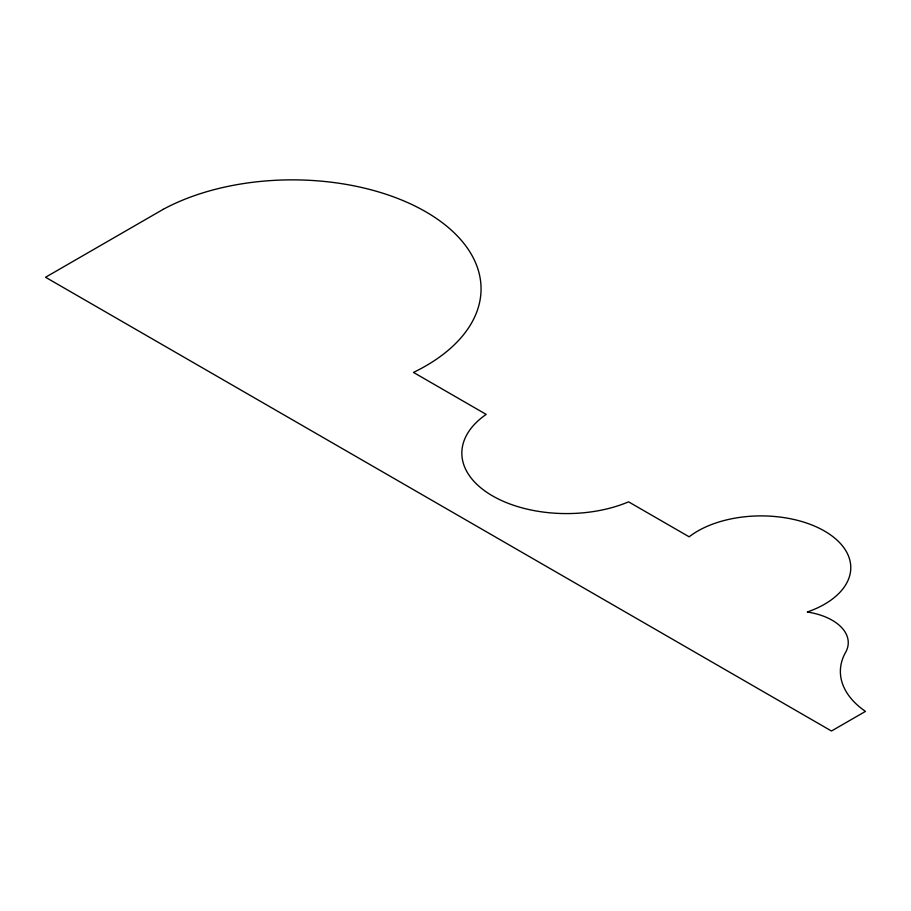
<?xml version="1.0" encoding="UTF-8"?>
<svg xmlns="http://www.w3.org/2000/svg" width="911" height="911" viewBox="0 0 911 911"><rect width="100%" height="100%" fill="white"/><g stroke="black" fill="none" stroke-linecap="round" stroke-linejoin="round"><path stroke-width="1.37" d="M163.171 209.348L45.55 277.263L831.481 731.009L865.45 711.4A107.897 62.29 0 0 1 845.18 653.096A54.854 31.669 0 0 0 807.294 612.01A89.631 51.745 0 0 0 827.518 532.878A89.631 51.745 0 0 0 689.149 536.807L628.556 501.836A104.697 60.445 0 0 1 490.255 494.536A104.697 60.445 0 0 1 486.178 414.391L413.48 372.417A188.771 108.99 0 0 0 433.568 216.567A188.771 108.99 0 0 0 163.171 209.348"/></g></svg>
